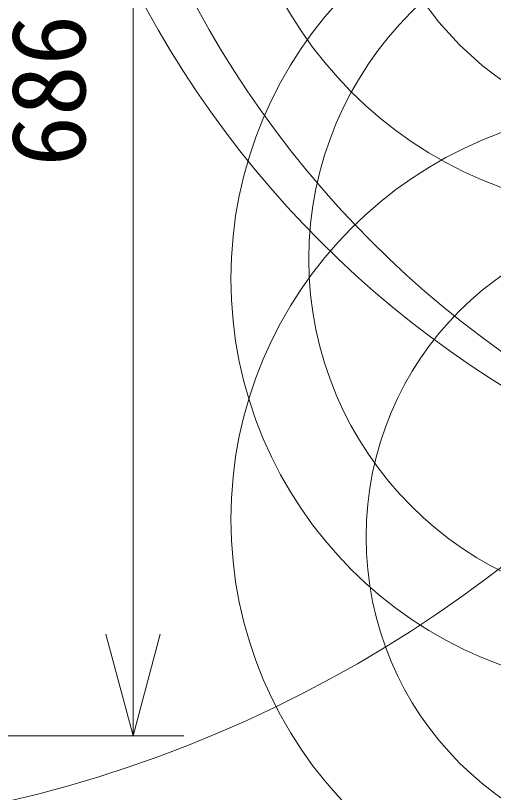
# Model space of a CAD drawing. Units: millimetres, scale not verified. Extents: x -152 to 226, y -89 to 144.
# Drawn here: x 15.67 to 27.46, y 1.15 to 20.3 of the extents above; entities that cross this region are included whole.
import ezdxf
from ezdxf.enums import TextEntityAlignment as Align

# ---------------------------------------------------------------- set-up
doc = ezdxf.new("R2010")
doc.units = ezdxf.units.MM
doc.header["$LTSCALE"] = 0.125
for name, color, linetype, lineweight in [('0-0_0', 7, 'Continuous', 18), ('0-5_SUNPO', 3, 'Continuous', 18), ('0-6_GAIKEI', 1, 'Continuous', 18)]:
    doc.layers.add(name, color=color, linetype=linetype, lineweight=lineweight)
doc.styles.add('ＭＳ ゴシック', font='')
doc.styles.get('ＭＳ ゴシック').set_extended_font_data('MS Gothic')

# ---------------------------------------------------------------- blocks, each defined once
blk = doc.blocks.new('_Open30')
at = {"layer": '0-0_0'}
blk.add_line((0, 0), (-1, 0), dxfattribs=at)
blk.add_lwpolyline([(-1, 0.26795), (0, 0), (-1, -0.26795)], dxfattribs=at)
blk = doc.blocks.new('D4')
at = {"layer": '0-5_SUNPO'}
for p, q in [((212.0669, 347.8477), (212.0669, 318.5477)), ((205.0824, 316.0477), (213.3169, 316.0477))]:
    blk.add_line(p, q, dxfattribs=at)
at = {"layer": '0-5_SUNPO', "xscale": 2.5, "yscale": 2.5, "rotation": 270}
blk.add_blockref('_Open30', (212.0669, 316.0477), dxfattribs=at)
at = {"layer": '0-5_SUNPO', "color": 7, "style": 'ＭＳ ゴシック'}
blk.add_text('686.3', height=1.833, rotation=90, dxfattribs=at).set_placement((211.4419, 330.0727), align=Align.BOTTOM_LEFT)

msp = doc.modelspace()

# ---------------------------------------------------------------- linework, layer by layer
at = {"layer": '0-6_GAIKEI'}
for centre, radius in [((-56.1701, 31.95), 96.2443), ((-56.1701, 25.1455), 96.2443), ((-56.1701, 14.25), 96.2443), ((-56.1701, 7.4455), 96.2443), ((-2.0831, 31.005), 48.1785), ((1.849, 25.4005), 38.2634), ((8.2736, 31.9096), 31.8006), ((40.8239, 32.359), 24.9371), ((42.0823, 32.3604), 24.9386), ((8.2736, 14.2096), 31.8006), ((1.9548, 7.7005), 38.1576), ((31.1204, 25.5831), 10.1362), ((32.1957, 25.1466), 7.8785), ((31.1205, 13.8125), 10.1362), ((31.5096, 14.2935), 8.6034), ((31.1204, 7.8831), 10.1362), ((32.1957, 7.4466), 7.8785)]:
    msp.add_circle(centre, radius, dxfattribs=at)

# ---------------------------------------------------------------- block references
at = {"layer": '0-5_SUNPO'}
msp.add_blockref('D4', (-193.4976, -313.5), dxfattribs=at)

doc.saveas('drawing.dxf')
